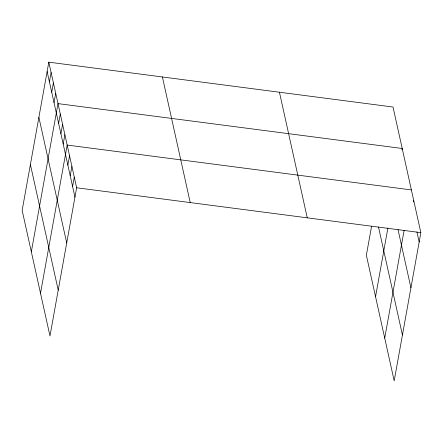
<?xml version="1.0" encoding="UTF-8"?>
<svg xmlns="http://www.w3.org/2000/svg" width="443" height="443" viewBox="0 0 443 443"><rect width="100%" height="100%" fill="white"/><g stroke="black" fill="none" stroke-linecap="round" stroke-linejoin="round"><path stroke-width="0.66" d="M48.813 62.164L22.15 210.364L49.976 335.971L76.639 187.771L48.813 62.164L393.024 107.029L420.85 232.636L394.187 380.836L366.361 255.229L371.572 226.262M49.428 81.894L51.111 72.525M51.72 92.255L53.409 82.891M54.018 102.621L55.702 93.251M31.331 251.812L58 103.612L402.205 148.483L401.967 149.817M58.609 123.342L60.292 113.973M60.901 133.708L62.59 124.339M63.199 144.069L64.883 134.7M40.512 293.266L67.181 145.06L411.392 189.931M67.862 165.112L69.545 155.742M70.227 175.788L71.91 166.418M72.591 186.464L74.274 177.095M375.542 296.683L387.907 227.94M384.723 338.131L404.127 230.294M413.513 201.947L413.756 200.607M76.639 187.771L420.85 232.636M416.946 231.999L419.167 242.005M398.019 229.568L410.921 287.823M378.477 226.905L402.427 335.024M279.433 92.222L307.259 217.829M162.404 76.971L190.23 202.573M47.13 71.533L74.956 197.141M38.884 117.345L66.71 242.952M30.395 164.547L58.221 290.154"/></g></svg>
